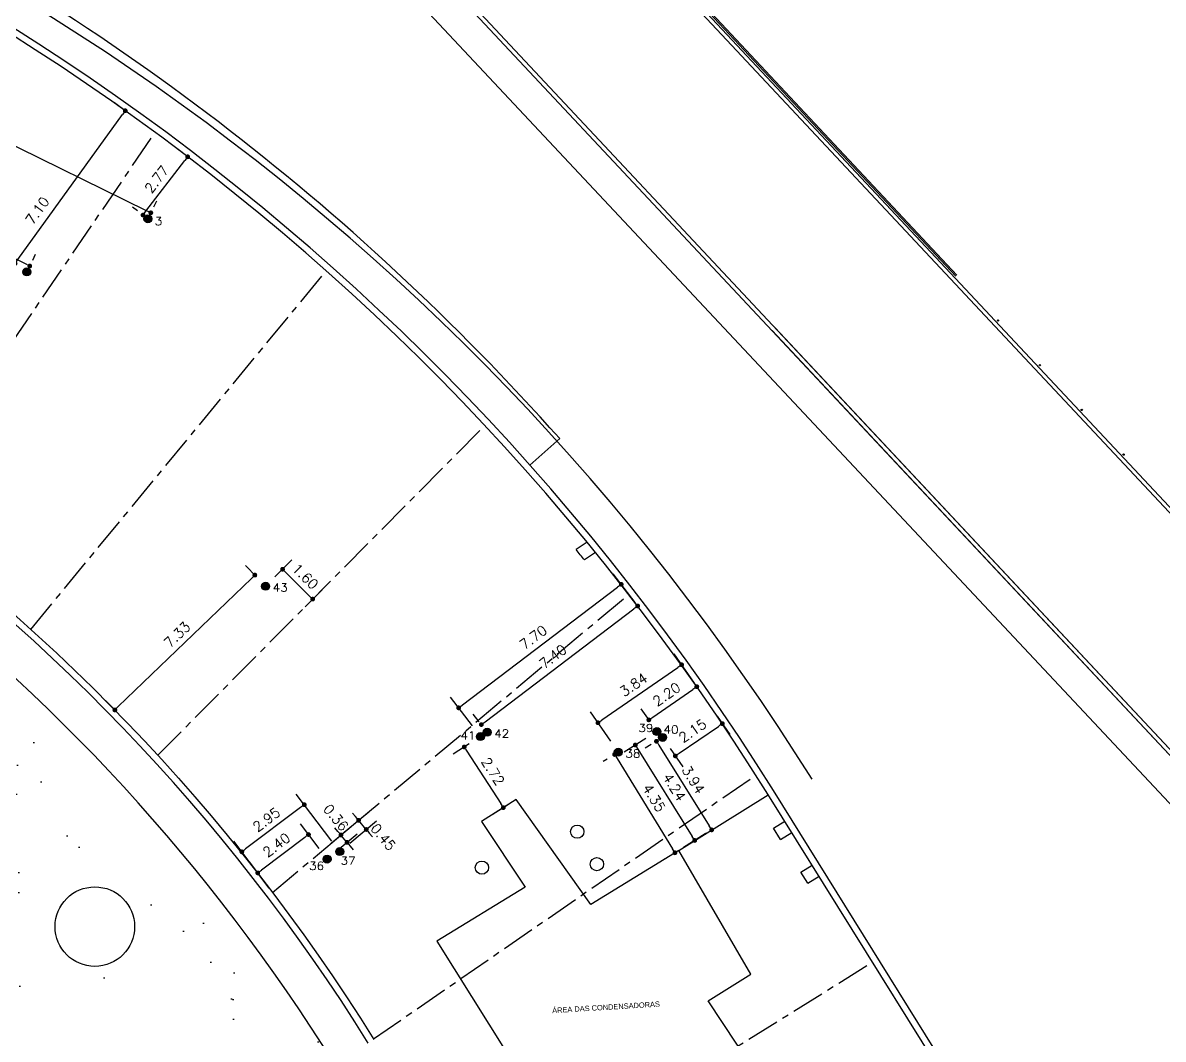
# Model space of a CAD drawing. Header units: metres. Extents: x 1796 to 2240, y -1398 to -687.
# Drawn here: x 2063.57 to 2106.57, y -1211.46 to -1173.13 of the extents above; entities that cross this region are included whole.
import ezdxf

# ---------------------------------------------------------------- set-up
doc = ezdxf.new("R2010")
doc.units = ezdxf.units.M
doc.header["$MEASUREMENT"] = 0
doc.linetypes.add('CENTER', pattern=[2, 1.25, -0.25, 0.25, -0.25])
doc.layers.get('0').update_dxf_attribs({"linetype": 'CONTINUOUS'})
doc.layers.get('Defpoints').update_dxf_attribs({"linetype": 'CONTINUOUS'})
for name, color, linetype in [('ARQUITETURA', 253, 'CONTINUOUS'), ('Cota', 10, 'CONTINUOUS'), ('MARCAÇÕES NA MANTA', 6, 'CONTINUOUS')]:
    doc.layers.add(name, color=color, linetype=linetype)
doc.styles.add('ENGECAD', font='arial.ttf')
doc.styles.add('R60-250', font='romans.shx', dxfattribs={"height": 0.375})
doc.styles.add('S20', font='SIMPLEX.shx', dxfattribs={"width": 1.1, "height": 0.2})
doc.dimstyles.new('250', dxfattribs={"dimtxt": 0.375, "dimasz": 0.18, "dimexe": 0.5, "dimexo": 0.5, "dimgap": 0.225, "dimtad": 1, "dimzin": 1, "dimdsep": 46, "dimtxsty": 'R60-250', "dimblk1": 'DOT', "dimblk2": 'DOT', "dimsah": 1, "dimcen": 0, "dimclrd": 1, "dimclre": 1, "dimclrt": 30, "dimadec": 0, "dimazin": 0, "dimtfac": 1, "dimtmove": 2, "dimatfit": 3, "dimldrblk": 'DOT', "dimfxl": 1, "dimtolj": 1, "dimtzin": 0, "dimarcsym": 0})

# ---------------------------------------------------------------- blocks, each defined once
blk = doc.blocks.new('_DOT')
at = {"color": 0, "linetype": 'ByBlock'}
blk.add_line((-0.5, 0), (-1, 0), dxfattribs=at)
at = {"color": 0, "linetype": 'ByBlock', "const_width": 0.5}
blk.add_lwpolyline([(-0.25, 0, 1), (0.25, 0, 1)], format="xyb", close=True, dxfattribs=at)
blk = doc.blocks.new('*D995')
at = {"layer": 'Cota', "color": 1, "lineweight": -2, "transparency": 16777216}
for p, q in [((2069.575, -1178.021), (2069.391, -1177.88)), ((2068.213, -1180.24), (2069.679, -1178.327)), ((2067.89, -1180.22), (2067.706, -1180.079))]:
    blk.add_line(p, q, dxfattribs=at)
at = {"layer": 'Defpoints', "color": 0, "transparency": 16777216}
for p in [(2069.788, -1178.185), (2069.972, -1178.325), (2068.287, -1180.524)]:
    blk.add_point(p, dxfattribs=at)
at = {"layer": 'Cota', "color": 1, "lineweight": -2, "transparency": 16777216, "xscale": 0.18, "yscale": 0.18, "zscale": 0.18}
for p, rotation in [((2069.788, -1178.185), 52.53382261264198), ((2068.103, -1180.383), 232.533822612642)]:
    blk.add_blockref('_DOT', p, dxfattribs=dict(at, rotation=rotation))
at = {"layer": 'Cota', "color": 30, "transparency": 16777216, "insert": (2068.618, -1179.033), "char_height": 0.375, "attachment_point": 5, "rotation": 52.5338, "style": 'R60-250'}
blk.add_mtext('\\A1;2.77', dxfattribs=at)
blk = doc.blocks.new('*D999')
at = {"layer": 'Cota', "color": 1, "lineweight": -2, "transparency": 16777216}
for p, q in [((2067.472, -1176.475), (2067.03, -1176.156)), ((2063.387, -1182.061), (2067.33, -1176.595)), ((2063.318, -1182.233), (2062.876, -1181.914))]:
    blk.add_line(p, q, dxfattribs=at)
at = {"layer": 'Defpoints', "color": 0, "transparency": 16777216}
for p in [(2067.435, -1176.449), (2067.878, -1176.768), (2063.723, -1182.526)]:
    blk.add_point(p, dxfattribs=at)
at = {"layer": 'Cota', "color": 1, "lineweight": -2, "transparency": 16777216, "xscale": 0.18, "yscale": 0.18, "zscale": 0.18}
for p, rotation in [((2067.435, -1176.449), 54.19080671423378), ((2063.281, -1182.207), 234.1908067142338)]:
    blk.add_blockref('_DOT', p, dxfattribs=dict(at, rotation=rotation))
at = {"layer": 'Cota', "color": 30, "transparency": 16777216, "insert": (2064.12, -1180.214), "char_height": 0.375, "attachment_point": 5, "rotation": 54.1908, "style": 'R60-250'}
blk.add_mtext('\\A1;7.10', dxfattribs=at)
blk = doc.blocks.new('*D1000')
at = {"layer": 'Cota', "color": 1, "lineweight": -2, "transparency": 16777216}
for p, q in [((2053.358, -1176.876), (2053.467, -1176.654)), ((2063.671, -1182.224), (2053.408, -1177.182)), ((2063.944, -1182.077), (2064.053, -1181.855))]:
    blk.add_line(p, q, dxfattribs=at)
at = {"layer": 'Defpoints', "color": 0, "transparency": 16777216}
for p in [(2053.247, -1177.103), (2053.138, -1177.325), (2063.723, -1182.526)]:
    blk.add_point(p, dxfattribs=at)
at = {"layer": 'Cota', "color": 1, "lineweight": -2, "transparency": 16777216, "xscale": 0.18, "yscale": 0.18, "zscale": 0.18}
for p, rotation in [((2053.247, -1177.103), 153.836098638135), ((2063.833, -1182.304), 333.836098638135)]:
    blk.add_blockref('_DOT', p, dxfattribs=dict(at, rotation=rotation))
at = {"layer": 'Cota', "color": 30, "transparency": 16777216, "insert": (2058.722, -1179.333), "char_height": 0.375, "attachment_point": 5, "rotation": 333.8361, "style": 'R60-250'}
blk.add_mtext('\\A1;11.79', dxfattribs=at)
blk = doc.blocks.new('*D1001')
at = {"layer": 'Cota', "color": 1, "lineweight": -2, "transparency": 16777216}
for p, q in [((2055.038, -1173.458), (2055.149, -1173.231)), ((2068.237, -1180.217), (2055.09, -1173.759)), ((2068.507, -1180.075), (2068.619, -1179.848))]:
    blk.add_line(p, q, dxfattribs=at)
at = {"layer": 'Defpoints', "color": 0, "transparency": 16777216}
for p in [(2054.929, -1173.679), (2054.817, -1173.907), (2068.287, -1180.524)]:
    blk.add_point(p, dxfattribs=at)
at = {"layer": 'Cota', "color": 1, "lineweight": -2, "transparency": 16777216, "xscale": 0.18, "yscale": 0.18, "zscale": 0.18}
for p, rotation in [((2054.929, -1173.679), 153.836098638135), ((2068.398, -1180.297), 333.836098638135)]:
    blk.add_blockref('_DOT', p, dxfattribs=dict(at, rotation=rotation))
at = {"layer": 'Cota', "color": 30, "transparency": 16777216, "insert": (2061.846, -1176.618), "char_height": 0.375, "attachment_point": 5, "rotation": 333.8361, "style": 'R60-250'}
blk.add_mtext('\\A1;15.01', dxfattribs=at)
blk = doc.blocks.new('*D1078')
at = {"layer": 'Cota', "color": 1, "lineweight": -2, "transparency": 16777216}
for p, q in [((2072.38, -1194.02), (2071.972, -1193.597)), ((2072.189, -1194.082), (2067.171, -1198.919)), ((2067.103, -1199.107), (2066.695, -1198.684))]:
    blk.add_line(p, q, dxfattribs=at)
at = {"layer": 'Defpoints', "color": 0, "transparency": 16777216}
for p in [(2072.727, -1194.38), (2067.042, -1199.044), (2067.45, -1199.467)]:
    blk.add_point(p, dxfattribs=at)
at = {"layer": 'Cota', "color": 1, "lineweight": -2, "transparency": 16777216, "xscale": 0.18, "yscale": 0.18, "zscale": 0.18}
for p, rotation in [((2072.319, -1193.957), 43.9497770128582), ((2067.042, -1199.044), 223.9497770128582)]:
    blk.add_blockref('_DOT', p, dxfattribs=dict(at, rotation=rotation))
at = {"layer": 'Cota', "color": 30, "transparency": 16777216, "insert": (2069.394, -1196.204), "char_height": 0.375, "attachment_point": 5, "rotation": 43.9498, "style": 'R60-250'}
blk.add_mtext('\\A1;7.33', dxfattribs=at)
blk = doc.blocks.new('*D1079')
at = {"layer": 'Cota', "color": 1, "lineweight": -2, "transparency": 16777216}
for p, q in [((2073.079, -1194.025), (2073.717, -1193.382)), ((2073.493, -1193.864), (2074.373, -1194.737)), ((2074.215, -1195.152), (2074.853, -1194.509))]:
    blk.add_line(p, q, dxfattribs=at)
at = {"layer": 'Defpoints', "color": 0, "transparency": 16777216}
for p in [(2072.727, -1194.38), (2074.501, -1194.864), (2073.862, -1195.507)]:
    blk.add_point(p, dxfattribs=at)
at = {"layer": 'Cota', "color": 1, "lineweight": -2, "transparency": 16777216, "xscale": 0.18, "yscale": 0.18, "zscale": 0.18}
for p, rotation in [((2073.365, -1193.737), 135.2171021156874), ((2074.501, -1194.864), 315.2171021156874)]:
    blk.add_blockref('_DOT', p, dxfattribs=dict(at, rotation=rotation))
at = {"layer": 'Cota', "color": 30, "transparency": 16777216, "insert": (2074.223, -1194.008), "char_height": 0.375, "attachment_point": 5, "rotation": 315.2171, "style": 'R60-250'}
blk.add_mtext('\\A1;1.60', dxfattribs=at)
blk = doc.blocks.new('*D1080')
at = {"layer": 'Cota', "color": 1, "lineweight": -2, "transparency": 16777216}
for p, q in [((2089.749, -1199.274), (2090.228, -1199.971)), ((2088.321, -1200.674), (2089.796, -1199.661)), ((2087.977, -1200.491), (2088.456, -1201.188))]:
    blk.add_line(p, q, dxfattribs=at)
at = {"layer": 'Defpoints', "color": 0, "transparency": 16777216}
for p in [(2089.466, -1198.862), (2089.945, -1199.559), (2087.694, -1200.079)]:
    blk.add_point(p, dxfattribs=at)
at = {"layer": 'Cota', "color": 1, "lineweight": -2, "transparency": 16777216, "xscale": 0.18, "yscale": 0.18, "zscale": 0.18}
for p, rotation in [((2089.945, -1199.559), 34.4829529884253), ((2088.172, -1200.776), 214.4829529884254)]:
    blk.add_blockref('_DOT', p, dxfattribs=dict(at, rotation=rotation))
at = {"layer": 'Cota', "color": 30, "transparency": 16777216, "insert": (2088.825, -1199.828), "char_height": 0.375, "attachment_point": 5, "rotation": 34.483, "style": 'R60-250'}
blk.add_mtext('\\A1;2.15', dxfattribs=at)
blk = doc.blocks.new('*D1081')
at = {"layer": 'Cota', "color": 1, "lineweight": -2, "transparency": 16777216}
for p, q in [((2087.269, -1200.344), (2087.038, -1200.488)), ((2087.558, -1200.376), (2089.451, -1203.413)), ((2089.353, -1203.686), (2089.122, -1203.83))]:
    blk.add_line(p, q, dxfattribs=at)
at = {"layer": 'Defpoints', "color": 0, "transparency": 16777216}
for p in [(2087.694, -1200.079), (2089.777, -1203.421), (2089.546, -1203.565)]:
    blk.add_point(p, dxfattribs=at)
at = {"layer": 'Cota', "color": 1, "lineweight": -2, "transparency": 16777216, "xscale": 0.18, "yscale": 0.18, "zscale": 0.18}
for p, rotation in [((2087.463, -1200.223), 121.9396266887295), ((2089.546, -1203.565), 301.9396266887295)]:
    blk.add_blockref('_DOT', p, dxfattribs=dict(at, rotation=rotation))
at = {"layer": 'Cota', "color": 30, "transparency": 16777216, "insert": (2088.854, -1201.676), "char_height": 0.375, "attachment_point": 5, "rotation": 301.9396, "style": 'R60-250'}
blk.add_mtext('\\A1;3.94', dxfattribs=at)
blk = doc.blocks.new('*D1082')
at = {"layer": 'Cota', "color": 1, "lineweight": -2, "transparency": 16777216}
for p, q in [((2089.005, -1198.195), (2088.7, -1197.754)), ((2087.323, -1199.314), (2088.836, -1198.267)), ((2087.196, -1199.447), (2086.891, -1199.006))]:
    blk.add_line(p, q, dxfattribs=at)
at = {"layer": 'Defpoints', "color": 0, "transparency": 16777216}
for p in [(2088.984, -1198.165), (2089.29, -1198.606), (2087.481, -1199.858)]:
    blk.add_point(p, dxfattribs=at)
at = {"layer": 'Cota', "color": 1, "lineweight": -2, "transparency": 16777216, "xscale": 0.18, "yscale": 0.18, "zscale": 0.18}
for p, rotation in [((2088.984, -1198.165), 34.68010503698108), ((2087.175, -1199.417), 214.6801050369811)]:
    blk.add_blockref('_DOT', p, dxfattribs=dict(at, rotation=rotation))
at = {"layer": 'Cota', "color": 30, "transparency": 16777216, "insert": (2087.845, -1198.452), "char_height": 0.375, "attachment_point": 5, "rotation": 34.6801, "style": 'R60-250'}
blk.add_mtext('\\A1;2.20', dxfattribs=at)
blk = doc.blocks.new('*D1083')
at = {"layer": 'Cota', "color": 1, "lineweight": -2, "transparency": 16777216}
for p, q in [((2087.056, -1200.123), (2086.241, -1200.631)), ((2086.76, -1200.519), (2088.812, -1203.811)), ((2089.299, -1203.72), (2088.483, -1204.228))]:
    blk.add_line(p, q, dxfattribs=at)
at = {"layer": 'Defpoints', "color": 0, "transparency": 16777216}
for p in [(2087.481, -1199.858), (2089.723, -1203.455), (2088.907, -1203.964)]:
    blk.add_point(p, dxfattribs=at)
at = {"layer": 'Cota', "color": 1, "lineweight": -2, "transparency": 16777216, "xscale": 0.18, "yscale": 0.18, "zscale": 0.18}
for p, rotation in [((2086.665, -1200.366), 121.9396266887277), ((2088.907, -1203.964), 301.9396266887277)]:
    blk.add_blockref('_DOT', p, dxfattribs=dict(at, rotation=rotation))
at = {"layer": 'Cota', "color": 30, "transparency": 16777216, "insert": (2088.136, -1201.947), "char_height": 0.375, "attachment_point": 5, "rotation": 301.9396, "style": 'R60-250'}
blk.add_mtext('\\A1;4.24', dxfattribs=at)
blk = doc.blocks.new('*D1084')
at = {"layer": 'Cota', "color": 1, "lineweight": -2, "transparency": 16777216}
for p, q in [((2085.598, -1200.897), (2085.457, -1200.984)), ((2085.977, -1200.875), (2088.065, -1204.275)), ((2087.874, -1204.604), (2087.733, -1204.69))]:
    blk.add_line(p, q, dxfattribs=at)
at = {"layer": 'Defpoints', "color": 0, "transparency": 16777216}
for p in [(2086.024, -1200.635), (2088.3, -1204.342), (2088.159, -1204.429)]:
    blk.add_point(p, dxfattribs=at)
at = {"layer": 'Cota', "color": 1, "lineweight": -2, "transparency": 16777216, "xscale": 0.18, "yscale": 0.18, "zscale": 0.18}
for p, rotation in [((2085.883, -1200.722), 121.5557768687566), ((2088.159, -1204.429), 301.5557768687566)]:
    blk.add_blockref('_DOT', p, dxfattribs=dict(at, rotation=rotation))
at = {"layer": 'Cota', "color": 30, "transparency": 16777216, "insert": (2087.372, -1202.359), "char_height": 0.375, "attachment_point": 5, "rotation": 301.5558, "style": 'R60-250'}
blk.add_mtext('\\A1;4.35', dxfattribs=at)
blk = doc.blocks.new('*D1085')
at = {"layer": 'Cota', "color": 1, "lineweight": -2, "transparency": 16777216}
for p, q in [((2088.897, -1198.039), (2088.129, -1196.929)), ((2085.403, -1199.422), (2088.265, -1197.442)), ((2085.739, -1200.224), (2084.971, -1199.114))]:
    blk.add_line(p, q, dxfattribs=at)
at = {"layer": 'Defpoints', "color": 0, "transparency": 16777216}
for p in [(2088.413, -1197.34), (2089.182, -1198.45), (2086.024, -1200.635)]:
    blk.add_point(p, dxfattribs=at)
at = {"layer": 'Cota', "color": 1, "lineweight": -2, "transparency": 16777216, "xscale": 0.18, "yscale": 0.18, "zscale": 0.18}
for p, rotation in [((2088.413, -1197.34), 34.68010503694778), ((2085.255, -1199.525), 214.6801050369478)]:
    blk.add_blockref('_DOT', p, dxfattribs=dict(at, rotation=rotation))
at = {"layer": 'Cota', "color": 30, "transparency": 16777216, "insert": (2086.6, -1198.093), "char_height": 0.375, "attachment_point": 5, "rotation": 34.6801, "style": 'R60-250'}
blk.add_mtext('\\A1;3.84', dxfattribs=at)
blk = doc.blocks.new('*D1086')
at = {"layer": 'Cota', "color": 1, "lineweight": -2, "transparency": 16777216}
for p, q in [((2086.656, -1194.993), (2085.834, -1193.909)), ((2080.146, -1198.854), (2085.993, -1194.416)), ((2080.523, -1199.648), (2079.701, -1198.564))]:
    blk.add_line(p, q, dxfattribs=at)
at = {"layer": 'Defpoints', "color": 0, "transparency": 16777216}
for p in [(2086.136, -1194.307), (2086.959, -1195.391), (2080.826, -1200.047)]:
    blk.add_point(p, dxfattribs=at)
at = {"layer": 'Cota', "color": 1, "lineweight": -2, "transparency": 16777216, "xscale": 0.18, "yscale": 0.18, "zscale": 0.18}
for p, rotation in [((2086.136, -1194.307), 37.20146473364881), ((2080.003, -1198.963), 217.2014647336488)]:
    blk.add_blockref('_DOT', p, dxfattribs=dict(at, rotation=rotation))
at = {"layer": 'Cota', "color": 30, "transparency": 16777216, "insert": (2082.82, -1196.306), "char_height": 0.375, "attachment_point": 5, "rotation": 37.2015, "style": 'R60-250'}
blk.add_mtext('\\A1;7.70', dxfattribs=at)
blk = doc.blocks.new('*D1087')
at = {"layer": 'Cota', "color": 1, "lineweight": -2, "transparency": 16777216}
for p, q in [((2086.672, -1195.013), (2086.453, -1194.724)), ((2081.003, -1199.486), (2086.612, -1195.232)), ((2080.776, -1199.485), (2080.558, -1199.197))]:
    blk.add_line(p, q, dxfattribs=at)
at = {"layer": 'Defpoints', "color": 0, "transparency": 16777216}
for p in [(2086.755, -1195.123), (2086.974, -1195.411), (2081.079, -1199.884)]:
    blk.add_point(p, dxfattribs=at)
at = {"layer": 'Cota', "color": 1, "lineweight": -2, "transparency": 16777216, "xscale": 0.18, "yscale": 0.18, "zscale": 0.18}
for p, rotation in [((2086.755, -1195.123), 37.18542721399986), ((2080.86, -1199.595), 217.1854272139999)]:
    blk.add_blockref('_DOT', p, dxfattribs=dict(at, rotation=rotation))
at = {"layer": 'Cota', "color": 30, "transparency": 16777216, "insert": (2083.558, -1197.03), "char_height": 0.375, "attachment_point": 5, "rotation": 37.1854, "style": 'R60-250'}
blk.add_mtext('\\A1;7.40', dxfattribs=at)
blk = doc.blocks.new('*D1088')
at = {"layer": 'Cota', "color": 1, "lineweight": -2, "transparency": 16777216}
for p, q in [((2080.405, -1200.317), (2079.794, -1200.711)), ((2080.312, -1200.591), (2081.59, -1202.575)), ((2081.878, -1202.604), (2081.267, -1202.997))]:
    blk.add_line(p, q, dxfattribs=at)
at = {"layer": 'Defpoints', "color": 0, "transparency": 16777216}
for p in [(2080.826, -1200.047), (2082.298, -1202.333), (2081.688, -1202.727)]:
    blk.add_point(p, dxfattribs=at)
at = {"layer": 'Cota', "color": 1, "lineweight": -2, "transparency": 16777216, "xscale": 0.18, "yscale": 0.18, "zscale": 0.18}
for p, rotation in [((2080.215, -1200.44), 122.7811791548586), ((2081.688, -1202.727), 302.7811791548585)]:
    blk.add_blockref('_DOT', p, dxfattribs=dict(at, rotation=rotation))
at = {"layer": 'Cota', "color": 30, "transparency": 16777216, "insert": (2081.298, -1201.36), "char_height": 0.375, "attachment_point": 5, "rotation": 302.7812, "style": 'R60-250'}
blk.add_mtext('\\A1;2.72', dxfattribs=at)
blk = doc.blocks.new('*D1089')
at = {"layer": 'Cota', "color": 1, "lineweight": -2, "transparency": 16777216}
for p, q in [((2075.195, -1204.071), (2075.95, -1203.439)), ((2075.451, -1203.622), (2075.336, -1203.484)), ((2075.426, -1204.347), (2076.181, -1203.715)), ((2075.797, -1204.036), (2075.566, -1203.76)), ((2075.913, -1204.174), (2076.028, -1204.312))]:
    blk.add_line(p, q, dxfattribs=at)
at = {"layer": 'Defpoints', "color": 0, "transparency": 16777216}
for p in [(2075.566, -1203.76), (2074.812, -1204.391), (2075.043, -1204.668)]:
    blk.add_point(p, dxfattribs=at)
at = {"layer": 'Cota', "color": 1, "lineweight": -2, "transparency": 16777216, "xscale": 0.18, "yscale": 0.18, "zscale": 0.18}
for p, rotation in [((2075.566, -1203.76), 309.9064273999908), ((2075.797, -1204.036), 129.9064273999908)]:
    blk.add_blockref('_DOT', p, dxfattribs=dict(at, rotation=rotation))
at = {"layer": 'Cota', "color": 30, "transparency": 16777216, "insert": (2075.377, -1203.1), "char_height": 0.375, "attachment_point": 5, "rotation": 309.9064, "style": 'R60-250'}
blk.add_mtext('\\A1;0.36', dxfattribs=at)
blk = doc.blocks.new('*D1090')
at = {"layer": 'Cota', "color": 1, "lineweight": -2, "transparency": 16777216}
for p, q in [((2075.614, -1203.72), (2076.614, -1202.884)), ((2076.115, -1203.067), (2075.999, -1202.929)), ((2075.903, -1204.065), (2076.903, -1203.229)), ((2076.519, -1203.55), (2076.23, -1203.205)), ((2076.635, -1203.688), (2076.75, -1203.826))]:
    blk.add_line(p, q, dxfattribs=at)
at = {"layer": 'Defpoints', "color": 0, "transparency": 16777216}
for p in [(2076.23, -1203.205), (2075.231, -1204.041), (2075.519, -1204.386)]:
    blk.add_point(p, dxfattribs=at)
at = {"layer": 'Cota', "color": 1, "lineweight": -2, "transparency": 16777216, "xscale": 0.18, "yscale": 0.18, "zscale": 0.18}
for p, rotation in [((2076.23, -1203.205), 309.9064274000168), ((2076.519, -1203.55), 129.9064274000168)]:
    blk.add_blockref('_DOT', p, dxfattribs=dict(at, rotation=rotation))
at = {"layer": 'Cota', "color": 30, "transparency": 16777216, "insert": (2077.161, -1203.833), "char_height": 0.375, "attachment_point": 5, "rotation": 309.9064, "style": 'R60-250'}
blk.add_mtext('\\A1;0.45', dxfattribs=at)
blk = doc.blocks.new('*D1091')
at = {"layer": 'Cota', "color": 1, "lineweight": -2, "transparency": 16777216}
for p, q in [((2074.741, -1204.269), (2074.041, -1203.342)), ((2074.199, -1203.849), (2072.571, -1205.079)), ((2072.826, -1205.715), (2072.126, -1204.788))]:
    blk.add_line(p, q, dxfattribs=at)
at = {"layer": 'Defpoints', "color": 0, "transparency": 16777216}
for p in [(2075.043, -1204.668), (2072.428, -1205.187), (2073.127, -1206.114)]:
    blk.add_point(p, dxfattribs=at)
at = {"layer": 'Cota', "color": 1, "lineweight": -2, "transparency": 16777216, "xscale": 0.18, "yscale": 0.18, "zscale": 0.18}
for p, rotation in [((2074.343, -1203.741), 37.06108645890622), ((2072.428, -1205.187), 217.0610864589062)]:
    blk.add_blockref('_DOT', p, dxfattribs=dict(at, rotation=rotation))
at = {"layer": 'Cota', "color": 30, "transparency": 16777216, "insert": (2073.136, -1204.135), "char_height": 0.375, "attachment_point": 5, "rotation": 37.0611, "style": 'R60-250'}
blk.add_mtext('\\A1;2.40', dxfattribs=at)
blk = doc.blocks.new('*D1092')
at = {"layer": 'Cota', "color": 1, "lineweight": -2, "transparency": 16777216}
for p, q in [((2075.218, -1203.987), (2073.884, -1202.217)), ((2074.041, -1202.725), (2071.973, -1204.284)), ((2072.863, -1205.763), (2071.528, -1203.993))]:
    blk.add_line(p, q, dxfattribs=at)
at = {"layer": 'Defpoints', "color": 0, "transparency": 16777216}
for p in [(2071.829, -1204.392), (2075.519, -1204.386), (2073.164, -1206.162)]:
    blk.add_point(p, dxfattribs=at)
at = {"layer": 'Cota', "color": 1, "lineweight": -2, "transparency": 16777216, "xscale": 0.18, "yscale": 0.18, "zscale": 0.18}
for p, rotation in [((2074.185, -1202.616), 37.01357212867431), ((2071.829, -1204.392), 217.0135721286743)]:
    blk.add_blockref('_DOT', p, dxfattribs=dict(at, rotation=rotation))
at = {"layer": 'Cota', "color": 30, "transparency": 16777216, "insert": (2072.759, -1203.175), "char_height": 0.375, "attachment_point": 5, "rotation": 37.0136, "style": 'R60-250'}
blk.add_mtext('\\A1;2.95', dxfattribs=at)

msp = doc.modelspace()

# ---------------------------------------------------------------- hatches: boundary and pattern name
at = {"layer": 'ARQUITETURA'}
h = msp.add_hatch(dxfattribs=at)
h.set_pattern_fill('AR-SAND', color=116, scale=3, angle=-46.877, style=0)
h.set_pattern_definition([(350.62296, (1466.5355, -762.2295), (4.089919, 4.08927), [0, -4.56, 0, -5.1, 0, -4.875]), (320.623, (1466.5355, -762.2295), (9.808834, 1.91215), [0, -2.46, 0, -4.11, 0, -1.575]), (280.62296, (1464.013, -759.536), (6.39856, -6.807323), [0, -1.5, 0, -5.4, 0, -7.05]), (270.623, (1464.013, -759.536), (8.08648, -4.78256), [0, -0.75, 0, -3.54, 0, -4.05])])
edge = h.paths.add_edge_path(flags=16)
edge.add_arc((2066.287, -1207.214), 1.5, 0, 360)
edge = h.paths.add_edge_path(flags=16)
edge.add_arc((2057.599, -1198.564), 1.5, 0, 360)
edge = h.paths.add_edge_path(flags=16)
edge.add_arc((2073.665, -1217.85), 1.5, 0, 360)
edge = h.paths.add_edge_path()
edge.add_line((2077.352, -1309.792), (2085.445, -1302.211))
edge.add_line((2085.445, -1302.211), (2073.239, -1273.427))
edge.add_line((2073.239, -1273.427), (2067.011, -1271.396))
edge.add_line((2067.011, -1271.396), (2078.13, -1237.298))
edge.add_line((2078.13, -1237.298), (2099.861, -1244.384))
edge.add_line((2099.861, -1244.384), (2105.891, -1225.893))
edge.add_line((2105.891, -1225.893), (2099.905, -1223.941))
edge.add_line((2099.905, -1223.941), (2088.659, -1230.952))
edge.add_line((2088.659, -1230.952), (2087.386, -1231.745))
edge.add_line((2087.386, -1231.745), (2081.302, -1221.986))
edge.add_line((2081.302, -1221.986), (2075.324, -1212.397))
edge.add_arc((2015.073, -1249.958), 71, 31.93963, 58.40362)
edge.add_line((2052.273, -1189.483), (2051.642, -1190.504))
edge.add_line((2051.642, -1190.504), (2053.79, -1191.88))
edge.add_line((2053.79, -1191.88), (2048.269, -1200.819))
edge.add_line((2048.269, -1200.819), (2046.144, -1199.883))
edge.add_line((2046.144, -1199.883), (2045.083, -1201.601))
edge.add_line((2045.083, -1201.601), (2040.549, -1199.602))
edge.add_line((2040.549, -1199.602), (2026.147, -1232.207))
edge.add_line((2026.147, -1232.207), (2038.654, -1250.543))
edge.add_line((2038.654, -1250.543), (2041.807, -1254.475))
edge.add_line((2041.807, -1254.475), (2044.458, -1252.416))
edge.add_arc((2056.298, -1243.206), 15, -76.2429, 217.8803, ccw=False)
edge.add_line((2059.865, -1257.775), (2060.07, -1259.076))
edge.add_line((2060.07, -1259.076), (2062.972, -1258.62))
edge.add_line((2062.972, -1258.62), (2063.461, -1261.731))
edge.add_line((2063.461, -1261.731), (2056.398, -1262.842))
edge.add_line((2056.398, -1262.842), (2055.909, -1259.731))
edge.add_line((2055.909, -1259.731), (2057.581, -1259.468))
edge.add_line((2057.581, -1259.468), (2057.377, -1258.167))
edge.add_arc((2056.298, -1243.206), 15, 229.7345, 274.1253, ccw=False)
edge.add_line((2046.603, -1254.651), (2042.748, -1259.156))
edge.add_line((2042.748, -1259.156), (2047.014, -1260.547))
edge.add_line((2047.014, -1260.547), (2045.299, -1265.809))
edge.add_line((2045.299, -1265.809), (2040.345, -1264.193))
edge.add_line((2040.345, -1264.193), (2039.012, -1268.282))
edge.add_line((2039.012, -1268.282), (2061.183, -1275.512))
edge.add_line((2061.183, -1275.512), (2054.053, -1297.379))
edge.add_line((2054.053, -1297.379), (2078.772, -1305.439))
edge.add_line((2078.772, -1305.439), (2077.352, -1309.792))
at = {"layer": 'MARCAÇÕES NA MANTA'}
h = msp.add_hatch(color=4, dxfattribs=at)
h.dxf.hatch_style = 1
h.paths.add_polyline_path([(2068.437, -1180.524, 1), (2068.137, -1180.524, 1)])
h = msp.add_hatch(color=4, dxfattribs=at)
h.dxf.hatch_style = 1
h.paths.add_polyline_path([(2063.873, -1182.526, 1), (2063.573, -1182.526, 1)])
h = msp.add_hatch(color=4, dxfattribs=at)
h.dxf.hatch_style = 1
h.paths.add_polyline_path([(2072.877, -1194.38, 1), (2072.577, -1194.38, 1)])
h = msp.add_hatch(color=4, dxfattribs=at)
h.dxf.hatch_style = 1
h.paths.add_polyline_path([(2080.976, -1200.047, 1), (2080.676, -1200.047, 1)])
h = msp.add_hatch(color=4, dxfattribs=at)
h.dxf.hatch_style = 1
h.paths.add_polyline_path([(2081.229, -1199.884, 1), (2080.929, -1199.884, 1)])
h = msp.add_hatch(color=4, dxfattribs=at)
h.dxf.hatch_style = 1
h.paths.add_polyline_path([(2087.631, -1199.858, 1), (2087.331, -1199.858, 1)])
h = msp.add_hatch(color=4, dxfattribs=at)
h.dxf.hatch_style = 1
h.paths.add_polyline_path([(2087.844, -1200.079, 1), (2087.544, -1200.079, 1)])
h = msp.add_hatch(color=4, dxfattribs=at)
h.dxf.hatch_style = 1
h.paths.add_polyline_path([(2086.174, -1200.635, 1), (2085.874, -1200.635, 1)])
h = msp.add_hatch(color=4, dxfattribs=at)
h.dxf.hatch_style = 1
h.paths.add_polyline_path([(2075.669, -1204.386, 1), (2075.369, -1204.386, 1)])
h = msp.add_hatch(color=4, dxfattribs=at)
h.dxf.hatch_style = 1
h.paths.add_polyline_path([(2075.193, -1204.668, 1), (2074.893, -1204.668, 1)])

# ---------------------------------------------------------------- linework, layer by layer
at = {"layer": 'ARQUITETURA'}
for p, q in [((2069.945, -1151.887, 0), (2098.746, -1182.686, 0)), ((2069.965, -1151.835, 0), (2098.784, -1182.653, 0)), ((2116.368, -1201.821, 0), (2069.766, -1152.055, 0)), ((2116.477, -1201.719, 0), (2069.876, -1151.953, 0)), ((2067.924, -1159.218, 0), (2114.402, -1208.852, 0)), ((2068.034, -1159.115, 0), (2114.512, -1208.75, 0)), ((2066.912, -1159.979, 0), (2113.49, -1209.706, 0)), ((2114.402, -1208.851), (2091.823, -1184.74)), ((2114.511, -1208.749), (2091.933, -1184.637)), ((2083.814, -1188.813), (2082.692, -1189.809)), ((2084.852, -1192.721), (2084.433, -1192.999)), ((2085.169, -1193.11), (2084.75, -1193.388)), ((2103.59, -1221.349), (2091.66, -1202.213)), ((2103.934, -1221.429), (2091.872, -1202.081)), ((2091.873, -1203.5), (2092.297, -1203.236)), ((2092.138, -1203.925), (2091.873, -1203.5)), ((2092.138, -1203.925), (2092.562, -1203.66)), ((2092.905, -1205.155), (2093.329, -1204.89)), ((2093.169, -1205.579), (2092.905, -1205.155)), ((2093.169, -1205.579), (2093.593, -1205.315))]:
    msp.add_line(p, q, dxfattribs=at)
at = {"layer": 'ARQUITETURA', "color": 18, "linetype": 'CENTER', "true_color": 0x000000}
for p, q in [((2058.703, -1191.743), (2068.552, -1177.278)), ((2063.874, -1196.004), (2075.003, -1182.499)), ((2068.658, -1200.752), (2080.985, -1188.33)), ((2072.982, -1205.922), (2086.406, -1194.695)), ((2076.793, -1211.445), (2091.196, -1201.505)), ((2080.76, -1217.809), (2095.611, -1208.551))]:
    msp.add_line(p, q, dxfattribs=at)
at = {"layer": 'ARQUITETURA'}
msp.add_lwpolyline([(2006.496, -1174.337), (2028.464, -1178.451, -0.210066), (2076.809, -1211.471)], format="xyb", dxfattribs=at)
msp.add_lwpolyline([(2079.183, -1207.759), (2084.412, -1216.106), (2085.953, -1215.005), (2087.269, -1217.248), (2092.139, -1214.135), (2089.408, -1210.007), (2091.024, -1209.007), (2088.306, -1204.338), (2084.983, -1206.379), (2082.172, -1202.415), (2080.869, -1203.254), (2082.512, -1205.728)], close=True, dxfattribs=at)
for centre, radius in [((2100.34, -1184.358, 0), 0.025), ((2101.919, -1186.044, 0), 0.025), ((2103.498, -1187.73, 0), 0.025), ((2105.077, -1189.416, 0), 0.025), ((2084.477, -1203.632), 0.25), ((2080.882, -1204.989), 0.25), ((2085.218, -1204.859), 0.25), ((2066.287, -1207.214), 1.5)]:
    msp.add_circle(centre, radius, dxfattribs=at)
for centre, radius, start, end in [((2016.743, -1249.402), 90.25, 31.93963, 79.39324), ((2015.073, -1249.958), 90.25, 31.93963, 79.39324), ((2015.073, -1249.958), 90.5, 31.93963, 79.39324), ((2015.073, -1249.958), 92, 41.65318, 63.57537), ((2015.073, -1249.958), 72.5, 31.93963, 79.39324), ((2015.073, -1249.958), 71, 31.93963, 74.22149), ((2014.864, -1250.097), 90, 39.05726, 39.37715), ((2014.864, -1250.097), 90, 39.05726, 39.37715), ((2014.864, -1250.097), 90, 39.05726, 39.37715), ((2014.864, -1250.097), 90, 39.05726, 39.37715)]:
    msp.add_arc(centre, radius, start, end, dxfattribs=at)
at = {"layer": 'Cota'}
msp.add_line((2088.306, -1204.338), (2091.675, -1202.238), dxfattribs=at)
at = {"layer": 'MARCAÇÕES NA MANTA', "color": 5}
for centre in [(2068.287, -1180.524), (2063.723, -1182.526), (2072.727, -1194.38), (2080.826, -1200.047), (2081.079, -1199.884), (2087.481, -1199.858), (2087.694, -1200.079), (2086.024, -1200.635), (2075.519, -1204.386), (2075.043, -1204.668)]:
    msp.add_circle(centre, 0.15, dxfattribs=at)

# ---------------------------------------------------------------- texts
at = {"layer": 'ARQUITETURA', "style": 'ENGECAD'}
msp.add_text('ÁREA DAS CONDENSADORAS', height=0.2, rotation=3.4916, dxfattribs=at).set_placement((2083.537, -1210.477))
at = {"layer": 'MARCAÇÕES NA MANTA', "style": 'S20', "width": 1.1}
for s, p in [('3', (2068.545, -1180.763)), ('43', (2072.994, -1194.58)), ('39', (2086.78, -1199.873)), ('40', (2087.729, -1199.933)), ('41', (2080.074, -1200.155)), ('42', (2081.346, -1200.083)), ('38', (2086.291, -1200.835)), ('36', (2074.366, -1205.071)), ('37', (2075.554, -1204.876))]:
    msp.add_text(s, height=0.3, dxfattribs=at).set_placement(p)

# ---------------------------------------------------------------- dimensions: what is measured, and where the dimension line sits
at = {"layer": 'Cota'}
for p1, p2, distance, picture, middle in [((2068.287, -1180.524), (2054.817, -1173.907), -0.253, '*D1001', (2061.846, -1176.618)), ((2063.723, -1182.526), (2053.138, -1177.325), -0.248, '*D1000', (2058.722, -1179.333)), ((2068.287, -1180.524), (2069.972, -1178.325), 0.231, '*D995', (2068.618, -1179.033)), ((2072.727, -1194.38), (2067.45, -1199.467), -0.588, '*D1078', (2069.394, -1196.204)), ((2072.727, -1194.38), (2073.862, -1195.507), 0.906, '*D1079', (2074.223, -1194.008)), ((2080.826, -1200.047), (2086.959, -1195.391), 1.361, '*D1086', (2082.82, -1196.306)), ((2081.079, -1199.884), (2086.974, -1195.411), 0.362, '*D1087', (2083.558, -1197.03)), ((2086.024, -1200.635), (2089.182, -1198.45), 1.35, '*D1085', (2086.6, -1198.093)), ((2087.481, -1199.858), (2089.29, -1198.606), 0.537, '*D1082', (2087.845, -1198.452)), ((2087.694, -1200.079), (2089.466, -1198.862), -0.846, '*D1080', (2088.825, -1199.828)), ((2080.826, -1200.047), (2082.298, -1202.333), -0.726, '*D1088', (2081.298, -1201.36)), ((2087.481, -1199.858), (2089.723, -1203.455), -0.961, '*D1083', (2088.136, -1201.947)), ((2087.694, -1200.079), (2089.777, -1203.421), -0.272, '*D1081', (2088.854, -1201.676)), ((2086.024, -1200.635), (2088.3, -1204.342), -0.166, '*D1084', (2087.372, -1202.359)), ((2075.519, -1204.386), (2073.164, -1206.162), -2.217, '*D1092', (2072.759, -1203.175)), ((2075.043, -1204.668), (2073.127, -1206.114), -1.161, '*D1091', (2073.136, -1204.135))]:
    dim = msp.add_aligned_dim(p1=p1, p2=p2, distance=distance, dimstyle='250', dxfattribs=at)
    dim.commit()
    dim.dimension.update_dxf_attribs({"geometry": picture, "text_midpoint": middle})
for base, p1, p2, angle, picture, middle in [((2067.435, -1176.449), (2063.723, -1182.526), (2067.878, -1176.768), 54.1908, '*D999', (2064.12, -1180.214)), ((2075.566, -1203.76), (2075.043, -1204.668), (2074.812, -1204.391), 129.9064, '*D1089', (2075.377, -1203.1)), ((2076.23, -1203.205), (2075.519, -1204.386), (2075.231, -1204.041), 129.9064, '*D1090', (2077.161, -1203.833))]:
    dim = msp.add_linear_dim(base=base, p1=p1, p2=p2, angle=angle, dimstyle='250', dxfattribs=at)
    dim.commit()
    dim.dimension.update_dxf_attribs({"geometry": picture, "text_midpoint": middle, "dimtype": 161})

doc.saveas('drawing.dxf')
